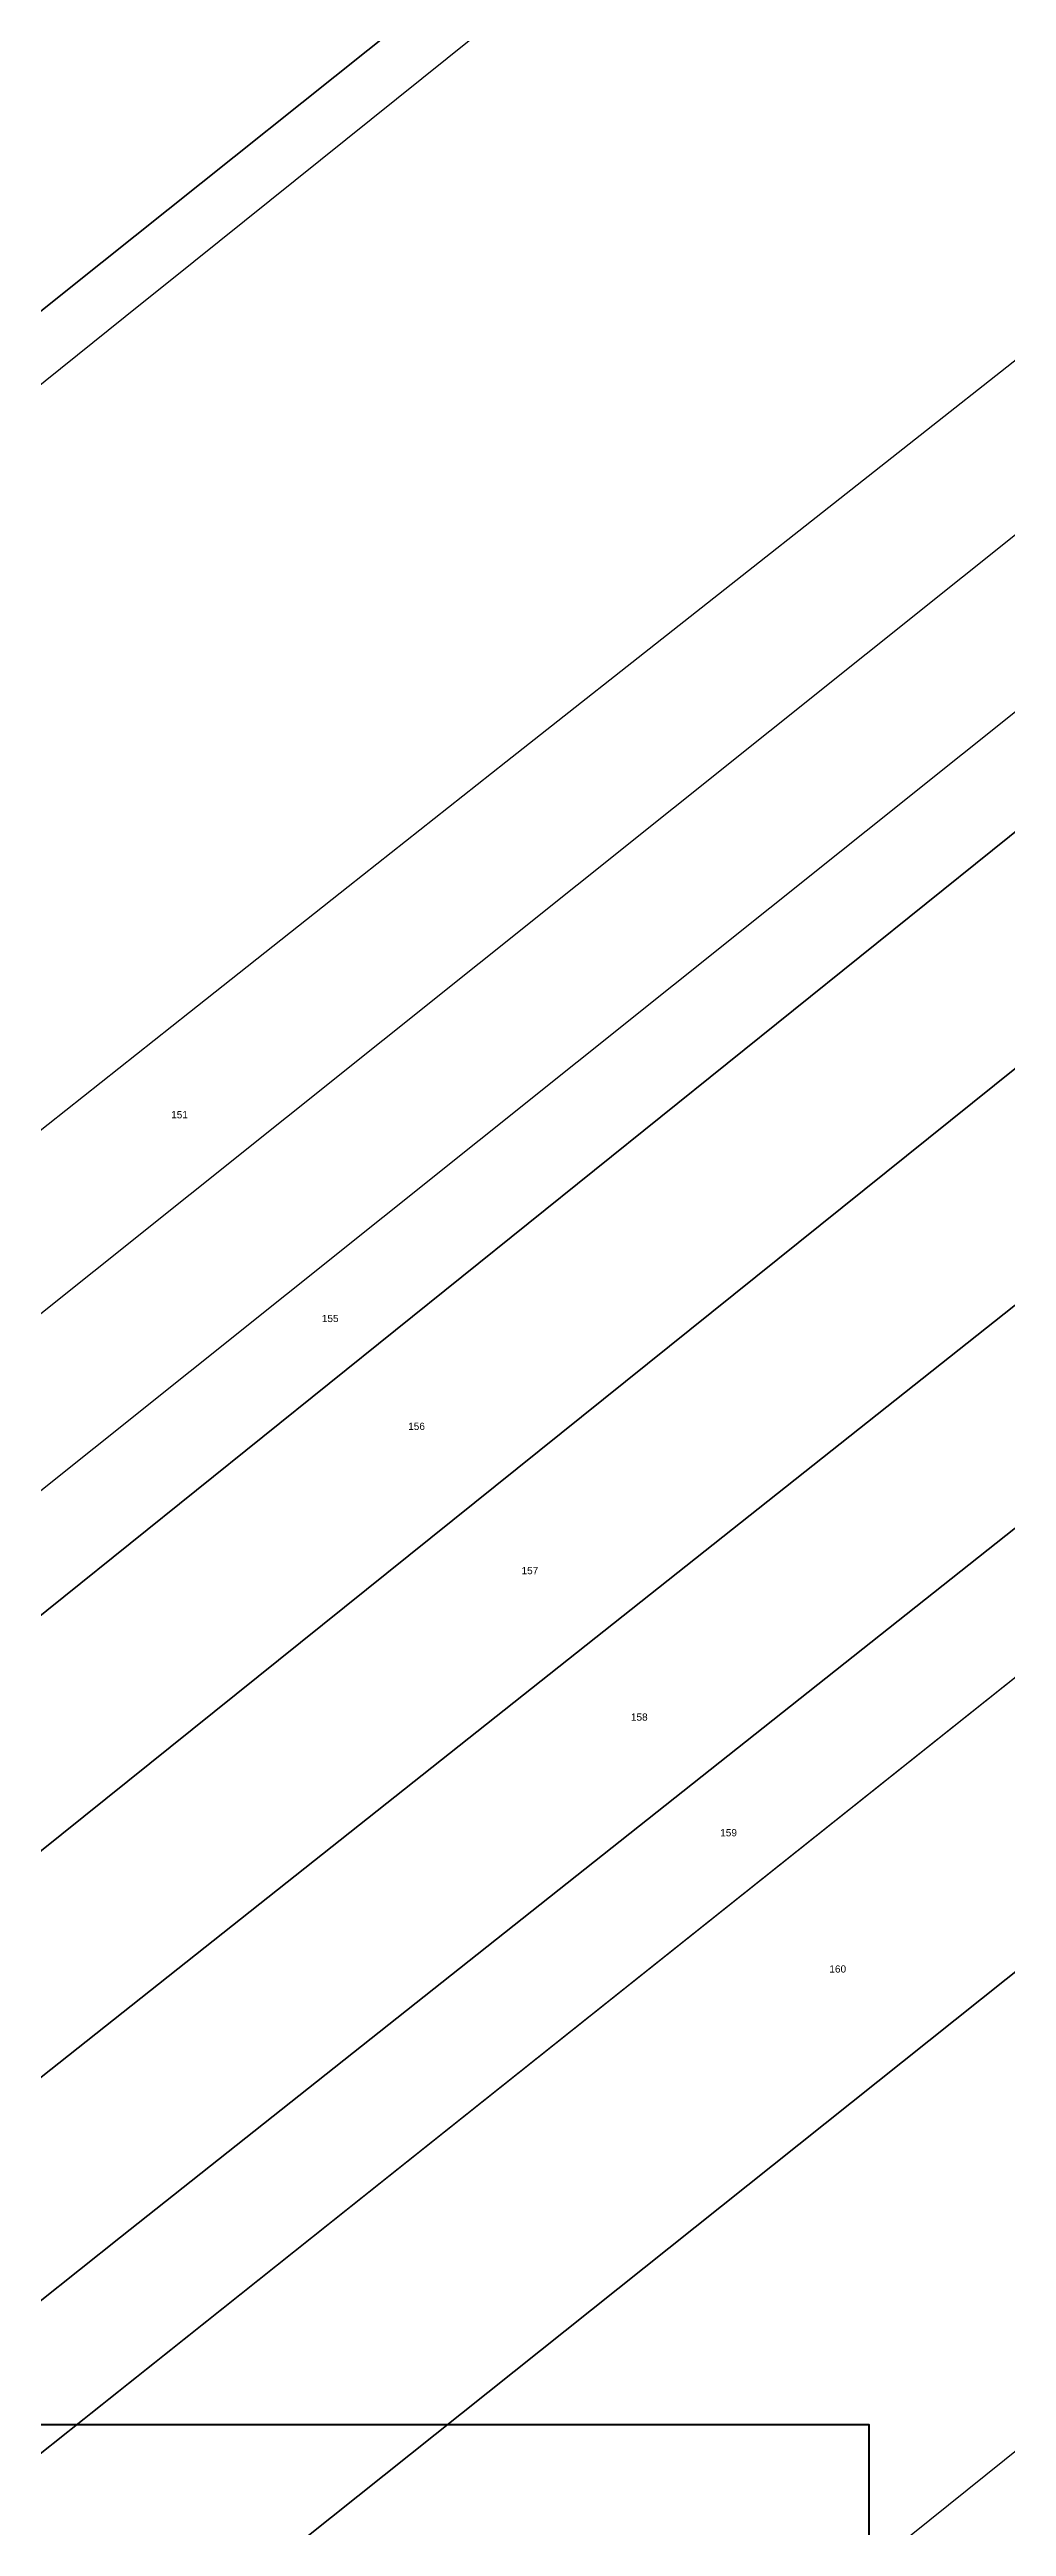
# Model space of a CAD drawing. Header units: metres. Extents: x 7542702 to 7555152, y 5804026 to 5815503.
# Drawn here: x 7544713.7 to 7544846.6, y 5807763.1 to 5808106.9 of the extents above; entities that cross this region are included whole.
import ezdxf

# ---------------------------------------------------------------- set-up
doc = ezdxf.new("R2010")
doc.units = ezdxf.units.M
doc.layers.add('Dzialki', color=165, linetype='Continuous')
doc.styles.get("Standard").update_dxf_attribs({"font": 'arial.ttf'})

msp = doc.modelspace()

# ---------------------------------------------------------------- linework, layer by layer
at = {"layer": 'Defpoints', "color": 4, "lineweight": 70}
msp.add_lwpolyline([(7544434.97, 5807777.27), (7544827.48, 5807777.27), (7544827.48, 5807493.87), (7544434.97, 5807493.87)], close=True, dxfattribs=at)
at = {"layer": 'Dzialki'}
for p, q in [((7544836.85, 5808169.92), (7544721, 5808077.42)), ((7544721, 5808077.42), (7544836.85, 5808169.92)), ((7544795.54, 5808127.11), (7544730.21, 5808074.66)), ((7544927.43, 5808103.22), (7544646.66, 5807878.87)), ((7544659.06, 5807864.23), (7544938.61, 5808087.64)), ((7544721, 5808077.42), (7544485.82, 5807889.64)), ((7544485.82, 5807889.64), (7544721, 5808077.42)), ((7544946.27, 5808077.47), (7544667.9, 5807853.78)), ((7544667.9, 5807853.78), (7544946.27, 5808077.47)), ((7544730.21, 5808074.66), (7544726.36, 5808071.57)), ((7544777.05, 5808008.09), (7544859.99, 5808073.45)), ((7544726.36, 5808071.57), (7544704.41, 5808053.93)), ((7544961.72, 5808056.96), (7544684.36, 5807834.28)), ((7544684.36, 5807834.28), (7544961.72, 5808056.96)), ((7544977.76, 5808035.65), (7544708.76, 5807822.47)), ((7544708.76, 5807822.47), (7544977.76, 5808035.65)), ((7544723.57, 5807803.25), (7544993.11, 5808016.89)), ((7544993.11, 5808016.89), (7544723.57, 5807803.25)), ((7544755.17, 5807990.76), (7544777.05, 5808008.09)), ((7545003.14, 5808004.62), (7544622.9, 5807701.94)), ((7544622.9, 5807701.94), (7545003.14, 5808004.62)), ((7544733.14, 5807973.31), (7544755.17, 5807990.76)), ((7544642.44, 5807676.39), (7545023.28, 5807980.02)), ((7545023.28, 5807980.02), (7544642.44, 5807676.39)), ((7544711.06, 5807955.82), (7544733.14, 5807973.31)), ((7545054.49, 5807939.61), (7544808.8, 5807742.2)), ((7544612.68, 5807715.3), (7544723.57, 5807803.25)), ((7544723.57, 5807803.25), (7544612.68, 5807715.3))]:
    msp.add_line(p, q, dxfattribs=at)

# ---------------------------------------------------------------- texts
for s, p in [('151', (7544730.59, 5807958.59)), ('155', (7544751.51, 5807930.3)), ('156', (7544763.5, 5807915.33)), ('157', (7544779.24, 5807895.3)), ('158', (7544794.43, 5807874.97)), ('159', (7544806.83, 5807858.92)), ('160', (7544821.99, 5807840))]:
    msp.add_text(s, height=1, dxfattribs=at).set_placement(p)

doc.saveas('drawing.dxf')
